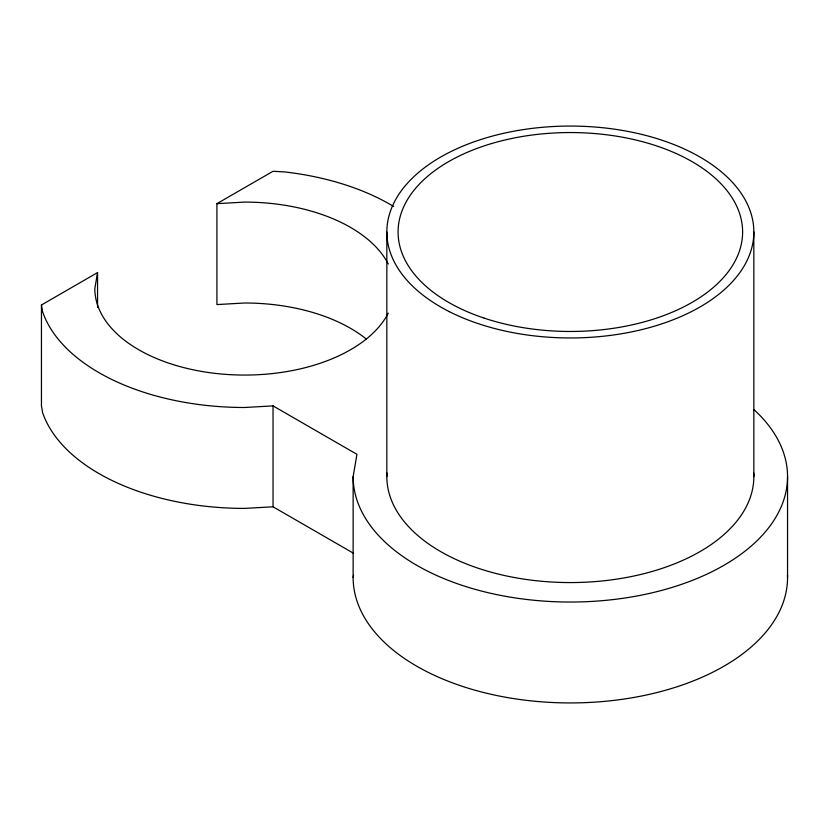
<?xml version="1.0" encoding="UTF-8"?>
<svg xmlns="http://www.w3.org/2000/svg" width="829" height="829" viewBox="0 0 829 829"><rect width="100%" height="100%" fill="white"/><g stroke="black" fill="none" stroke-linecap="round" stroke-linejoin="round"><path stroke-width="1.24" d="M353.579 553.295L273.031 506.788L244.628 508.405A205.975 118.92 0 0 1 42.611 412.687L41.45 405.878L41.45 304.979L97.553 272.586L94.827 288.575A149.8 86.485 0 0 0 223.136 374.169A149.8 86.485 0 0 0 388.262 313.144M787.509 575.088A217.208 125.407 0 0 1 572.466 702.93A217.208 125.407 0 0 1 353.133 577.533L353.133 476.623L356.936 454.323L273.031 405.878L244.628 407.495A205.975 118.92 0 0 1 42.611 311.777L41.45 304.979M353.133 577.533L353.558 575.057M366.397 339.113A149.8 86.485 0 0 0 244.628 302.999L216.918 304.575L216.918 203.665L273.031 171.271L284.813 171.945A205.975 118.92 0 0 1 393.651 206.483M216.918 203.665L244.628 202.089A149.8 86.485 0 0 1 388.262 264.016M787.55 476.623L787.55 577.533M753.841 232.006L753.841 476.623M386.842 232.006L386.842 476.623M273.031 405.878L273.031 506.788M97.553 272.586L97.553 307.507M753.965 409.64A217.208 125.407 0 0 1 630.734 597.087A217.208 125.407 0 0 1 353.133 476.623M753.737 472.965A183.499 105.946 0 0 1 570.342 582.569A183.499 105.946 0 0 1 386.946 472.965M484.209 318.139A172.266 99.459 0 0 0 742.608 232.006A172.266 99.459 0 0 0 484.209 145.873A172.266 99.459 0 0 0 484.209 318.139M449.349 311.663A183.499 105.946 0 0 0 750.318 252.679A183.499 105.946 0 0 0 511.358 131.687A183.499 105.946 0 0 0 449.349 311.663"/></g></svg>
